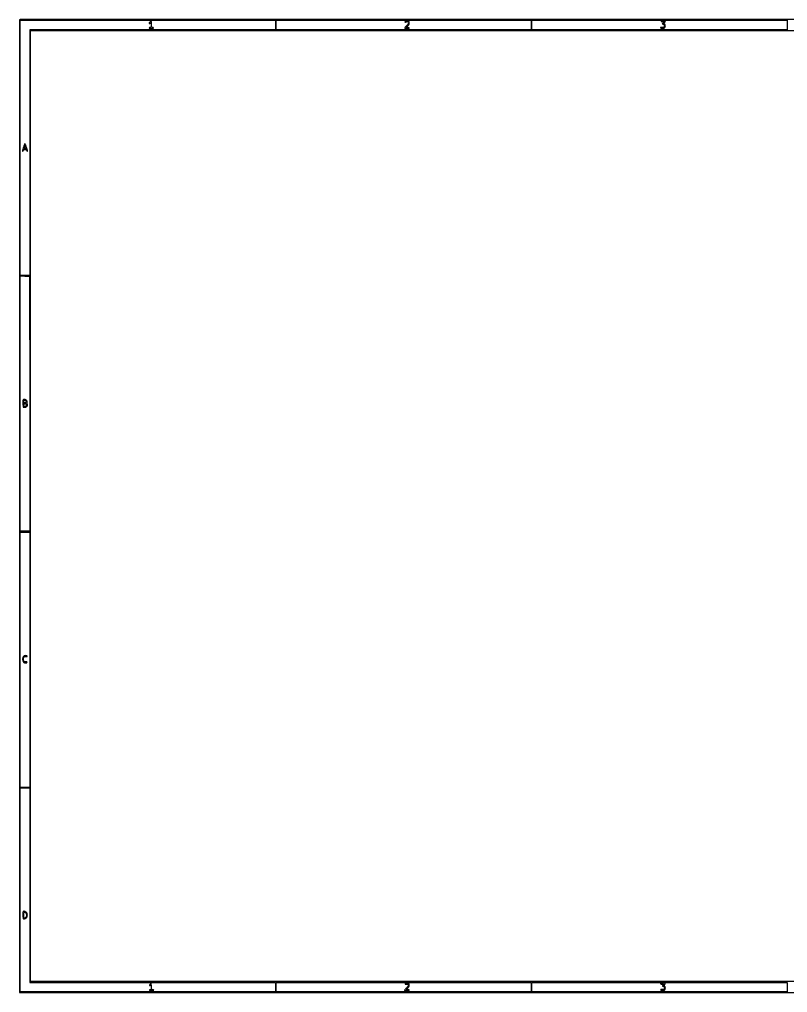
# Model space of a CAD drawing. Extents: x 117 to 3390, y 118 to 2363.
# Drawn here: x 117 to 1890, y 118 to 2363 of the extents above; entities that cross this region are included whole.
import ezdxf

# ---------------------------------------------------------------- set-up
doc = ezdxf.new("R2010")
doc.units = 0

msp = doc.modelspace()

# ---------------------------------------------------------------- linework, layer by layer
for points in [[(117.463346, 2361.750305, 0.090812), (117.267992, 2360.684755), (117.20352, 2031.426652, 0.000066), (117.180761, 1669.125388, 0.00004), (117.244614, 1239), (117.5, 117.5), (1754, 117.5), (3390.5, 117.5), (3390.5, 1240), (3390.5, 2362.5), (1754.218732, 2362.750305, 0.000029), (901.86696, 2362.831312, 0.000162), (445.294791, 2362.700308, 0.000003), (118.547025, 2362.498846, 0.311453)], [(418.351622, 2356.459455, 0.030808), (416.934821, 2354.719568, 0.238718), (416.779694, 2353.714543, 0.40861), (417.444094, 2353.369103, 0.0488), (419.131483, 2354.070368, -0.095238), (420.153796, 2354.388279, -0.334604), (420.710773, 2354.058789, -0.091558), (420.95702, 2352.89321, -0.006399), (421, 2349.535184, -0.008419), (420.941887, 2346.08429, -0.100177), (420.63442, 2344.790753, -0.223999), (419.917105, 2344.190208, -0.064163), (418.440983, 2344, 0.035659), (417.479336, 2343.931329, 0.083483), (416.794783, 2343.712684, 0.1651), (416.478234, 2343.384801, 0.253782), (416.5, 2343, 0.178843), (416.997543, 2342.611235, 0.027992), (418.223689, 2342.29375, 0.028151), (419.776785, 2342.073128, 0.021209), (421.5, 2342, 0.021209), (423.223215, 2342.073128, 0.028151), (424.776311, 2342.29375, 0.027992), (426.002457, 2342.611235, 0.178843), (426.5, 2343, 0.253782), (426.521766, 2343.384801, 0.1651), (426.205217, 2343.712684, 0.083483), (425.520664, 2343.931329, 0.035659), (424.559017, 2344, -0.083144), (423.065773, 2344.250037, -0.231552), (422.335301, 2344.982703, -0.077455), (422.0479, 2346.615674, -0.004903), (422, 2351.5, 0.009388), (421.946137, 2354.368422, 0.015884), (421.779688, 2356.765858, 0.009857), (421.54859, 2358.669669, 0.414026), (421.25, 2358.89441, 0.124456), (420.841105, 2358.727522, 0.015896), (420.089226, 2358.135586, 0.017807), (419.22916, 2357.359158, 0.013964)], [(1007.713721, 2358.380388, 0.078051), (1007.001591, 2357.402888, 0.41704), (1007.186496, 2356.838097, 0.177274), (1008.146904, 2356.728829, 0.030837), (1009.919833, 2357.275842, -0.02775), (1011.434025, 2357.753273, -0.074244), (1012.556534, 2357.867868, -0.094603), (1013.49772, 2357.642402, -0.06734), (1014.419833, 2357.066533, -0.099731), (1015.57313, 2355.638216, -0.219346), (1015.639817, 2354.267434, -0.085217), (1014.50261, 2352.426125, -0.00856), (1011.00646, 2348.600346, 0.012056), (1009.139597, 2346.528571, 0.019767), (1007.673708, 2344.677458, 0.0146), (1006.621404, 2343.14278, 0.352964), (1006.673126, 2342.660207, 0.189915), (1008.137596, 2342.023637, 0.016894), (1012.235069, 2342.01998, 0.014044), (1016.33241, 2342.270137, 0.388362), (1017, 2343, 0.285551), (1016.759811, 2343.386278, 0.048648), (1015.912259, 2343.70625, 0.040448), (1014.716031, 2343.927527, 0.02552), (1013.297052, 2344), (1009.594104, 2344), (1013.370316, 2347.867191, 0.018948), (1015.330781, 2350.033303, 0.063392), (1016.364378, 2351.641966, 0.083706), (1016.808742, 2353.202195, 0.051473), (1016.823264, 2355.117191, 0.030365), (1016.508893, 2357.116252, 0.164728), (1015.949576, 2358.042562, 0.138474), (1014.887605, 2358.524289, 0.019301), (1012.463721, 2358.797055, 0.01748), (1010.865888, 2358.858613, 0.022765), (1009.403444, 2358.797194, 0.02129), (1008.217575, 2358.642073, 0.154398)], [(1600.77634, 2358.266508), (1605.05268, 2357.88243), (1602.940711, 2355.197497), (1600.828743, 2352.512564), (1603.164371, 2351.961197, -0.065558), (1604.343253, 2351.513756, -0.138194), (1605.041095, 2350.83934, -0.104221), (1605.398309, 2349.761871, -0.028116), (1605.5, 2347.954915, -0.023457), (1605.398277, 2345.787791, -0.204472), (1604.948712, 2344.959349, -0.160722), (1603.977915, 2344.603328, -0.013273), (1601.25, 2344.586309, 0.022032), (1598.499379, 2344.520966, 0.143583), (1597.215141, 2344.047775, 0.496549), (1597.207948, 2343.381081, 0.073484), (1598.581787, 2342.606989, 0.144221), (1603.106698, 2342.244489, 0.169928), (1606.768156, 2344.455057, 0.188775), (1608.019489, 2348.258674, 0.171718), (1606.42154, 2352.086697, -0.038676), (1605.586769, 2353.166183, -0.153053), (1605.359891, 2353.963617, -0.1194), (1605.602677, 2354.860948, -0.019534), (1606.53655, 2356.415438), (1608.23002, 2359), (1602.36501, 2358.825293, 0.000943), (1598.851488, 2358.714002, 0.076314), (1598.315006, 2358.613114, 0.801983), (1598.328725, 2358.498688, 0.002501)], [(126.582122, 2068.246591, 0.002688), (125.592717, 2065.221519, 0.003951), (124.758498, 2062.551434, 0.001899), (124.076476, 2060.275257, 0.071955), (124, 2059.746591, 0.23472), (124.316882, 2059.108759, 0.295544), (124.960081, 2059.061152, 0.125112), (125.76882, 2059.81423, 0.079244), (126.289749, 2061, -0.087628), (126.718886, 2061.934263, -0.118298), (127.409414, 2062.552101, -0.0897), (128.458857, 2062.894612, -0.034152), (130, 2063, -0.034152), (131.541143, 2062.894612, -0.0897), (132.590586, 2062.552101, -0.118298), (133.281114, 2061.934263, -0.087628), (133.710251, 2061, 0.043617), (133.983514, 2060.234705, 0.054461), (134.370546, 2059.5875, 0.064564), (134.806257, 2059.144155, 0.167833), (135.22362, 2059, 0.142461), (135.566544, 2059.09973, 0.145491), (135.799146, 2059.367188, 0.116149), (135.879378, 2059.772145, 0.072576), (135.792142, 2060.25, -0.000851), (135.518081, 2061.066691, -0.000065), (134.785696, 2063.2625, -0.00009), (133.912877, 2065.882062, -0.000068), (132.958308, 2068.75, 0.008035), (131.983857, 2071.529112, 0.012777), (131.051844, 2073.870313, 0.006647), (130.206544, 2075.7749, 0.292921), (129.855278, 2076, 0.295098), (129.502488, 2075.771924, 0.005881), (128.608737, 2073.722436, 0.011985), (127.621794, 2071.218742, 0.007511)], [(131.369714, 2068.75, -0.013301), (131.904426, 2066.519, -0.140626), (131.838879, 2065.594513, -0.259686), (131.305551, 2065.133828, -0.051119), (130, 2065, -0.035709), (129.23497, 2065.054706, -0.054618), (128.591511, 2065.220313, -0.072059), (128.153178, 2065.462569, -0.239486), (128.013655, 2065.75, -0.054206), (128.21089, 2067.300719, -0.031733), (128.761621, 2069.092106, -0.025366), (129.446649, 2070.657819, -0.284214), (130, 2071, -0.211503), (130.335635, 2070.851376, -0.047594), (130.718633, 2070.339063, -0.041424), (131.082726, 2069.611582, -0.029858)], [(125.421649, 1484.656415, 0.078282), (125.23321, 1483.773024, 0.007235), (125.144753, 1481.531874, 0.009185), (125.126964, 1478.841003, 0.007079), (125.203033, 1475.906415), (125.5, 1468.5), (128.691039, 1468.191039, 0.10209), (131.563074, 1468.499391, 0.106946), (134.024861, 1469.920414, 0.123344), (135.445423, 1472.047784, 0.1669), (135.474236, 1474.342454, -0.035707), (135.209083, 1475.394861, -0.016086), (135.005642, 1476.805238, -0.015831), (134.885487, 1478.3148, -0.020812), (134.876987, 1479.696654, 0.042988), (134.798833, 1481.244313, 0.070277), (134.440607, 1482.50573, 0.075985), (133.773129, 1483.550067, 0.059922), (132.772699, 1484.446654, 0.070588), (130.639363, 1485.530507, 0.075292), (128.335649, 1485.946925, 0.093525), (126.430534, 1485.643425, 0.218349)], [(131.418213, 1483.393011, -0.195055), (132.874337, 1482.031913, -0.239818), (132.806547, 1480.195771, -0.158853), (131.068607, 1478.58295, -0.108675), (128.418213, 1478, -0.169461), (127.820381, 1478.208609, -0.114935), (127.368184, 1478.778835, -0.076106), (127.088503, 1479.717158, -0.034454), (127, 1481, -0.063379), (127.236056, 1482.854776, -0.208241), (127.979867, 1483.805699, -0.174424), (129.291814, 1484.005345, -0.043039)], [(133.64326, 1474.487265, -0.160554), (133.717826, 1472.93559, -0.123045), (132.875952, 1471.448832, -0.106437), (131.30499, 1470.377237, -0.09694), (129.377555, 1470, -0.053819), (128.1403, 1470.133563, -0.173089), (127.44813, 1470.56545, -0.138311), (127.095853, 1471.409744, -0.03011), (127, 1473, -0.03079), (127.104308, 1474.69227, -0.168437), (127.502615, 1475.502588, -0.166606), (128.319737, 1475.897319, -0.029968), (130.031385, 1476, -0.042101), (131.286653, 1475.894117, -0.057143), (132.378036, 1475.57737, -0.068445), (133.198059, 1475.09326, -0.134403)], [(126.448901, 892.943536, 0.061788), (125.59948, 891.733738, 0.048793), (124.989067, 890.253878, 0.043195), (124.621647, 888.507581, 0.030269), (124.5, 886.5, 0.063705), (124.967382, 882.846572, 0.109726), (126.35833, 880.128897, 0.131421), (128.560604, 878.563917, 0.114626), (131.371889, 878.201476, 0.0381), (133.966922, 878.66352, 0.356861), (134.591463, 879.514926, 0.355446), (133.881124, 880.299626, 0.038033), (131.250728, 880.5, -0.024792), (129.039833, 880.609694, -0.138847), (127.948121, 881.039521, -0.144301), (127.265752, 881.969215, -0.027509), (126.656338, 884, -0.034308), (126.374543, 885.662091, -0.035313), (126.326531, 887.330997, -0.036712), (126.510854, 888.923566, -0.045488), (126.922467, 890.357523, -0.037322), (127.667285, 891.919088, -0.141663), (128.435802, 892.663817, -0.125286), (129.53936, 892.93265, -0.02648), (131.533193, 892.806332, 0.021698), (132.974885, 892.70115, 0.057617), (134.002316, 892.789384, 0.115725), (134.568162, 893.049716, 0.316335), (134.690052, 893.448809, 0.251231), (133.519865, 894.565914, 0.082979), (131.077499, 894.821688, 0.073798), (128.377129, 894.250182, 0.120412)], [(125.421649, 303.656415, 0.078282), (125.23321, 302.773024, 0.007235), (125.144753, 300.531874, 0.009185), (125.126964, 297.841003, 0.007079), (125.203033, 294.906415, 0.006847), (125.43747, 290.550507, 0.059483), (125.796244, 288.646946, 0.154341), (126.472264, 287.682548, 0.12857), (127.631441, 287.195985, 0.095721), (128.643762, 287.245814, 0.04), (129.946029, 287.67737, 0.037682), (131.306227, 288.377371, 0.03996), (132.517804, 289.261656, 0.114331), (134.689305, 292.222735, 0.100437), (135.470701, 295.983105, 0.100845), (134.723898, 299.73786, 0.116292), (132.5806, 302.68433, 0.055421), (130.357787, 304.203854, 0.088719), (128.175805, 304.907462, 0.129371), (126.446353, 304.694796, 0.209153)], [(131.536143, 301.59723, -0.164386), (133.038331, 299.464172, -0.072052), (133.540135, 296, -0.072052), (133.038331, 292.535828, -0.164386), (131.536143, 290.40277, -0.057266), (129.159527, 289.051574, -0.334802), (127.849748, 289.377082, -0.156534), (127.144165, 291.193447, -0.014993), (127, 296, -0.014993), (127.144165, 300.806553, -0.156534), (127.849748, 302.622918, -0.334802), (129.159527, 302.948426, -0.057266)], [(419.25, 136.772082, 0.016804), (417.519397, 134.796291, 0.15006), (417.087868, 133.739998, 0.52966), (417.514607, 133.390262, 0.050985), (419, 134, -0.074759), (420.13372, 134.403791, -0.348841), (420.708013, 134.105999, -0.099698), (420.959048, 132.99594, -0.005916), (421, 129.535184, -0.009686), (420.938712, 126.371731, -0.077149), (420.659669, 124.941898, -0.189789), (420.054657, 124.254648, -0.119016), (419, 124, 0.048028), (418.234582, 123.926307, 0.068025), (417.5875, 123.70625, 0.088204), (417.151477, 123.381882, 0.191087), (417, 123, 0.322437), (417.280551, 122.610183, 0.031449), (418.46875, 122.29375, 0.03053), (420.083446, 122.072205, 0.01883), (422, 122, 0.01883), (423.916554, 122.072205, 0.03053), (425.53125, 122.29375, 0.031449), (426.719449, 122.610183, 0.322437), (427, 123, 0.223782), (426.819625, 123.382834, 0.076092), (426.277981, 123.70625, 0.057879), (425.483274, 123.926846, 0.038803), (424.542064, 124, -0.096735), (423.131146, 124.275549, -0.212438), (422.384275, 125.051343, -0.072117), (422.028828, 126.771495, -0.005327), (421.792064, 131.586533), (421.5, 139.173066)], [(1007.666667, 138.333333, 0.112968), (1007.073517, 137.388117, 0.374653), (1007.325484, 136.760011, 0.129769), (1008.52095, 136.499867, 0.02238), (1010.850195, 136.706733, -0.071298), (1014.303694, 136.67557, -0.365512), (1015.471495, 135.340223, -0.171533), (1014.631087, 132.821502, -0.023935), (1010.994014, 128.587187, 0.005765), (1009.080184, 126.516278, 0.008715), (1007.466992, 124.665951, 0.004257), (1006.148828, 123.072387, 0.172321), (1006, 122.653377, 0.365392), (1006.218459, 122.39435, 0.012819), (1007.615625, 122.191929, 0.018412), (1009.391298, 122.047032, 0.011151), (1011.5, 122, 0.017105), (1013.60834, 122.072146, 0.027868), (1015.384375, 122.29375, 0.026982), (1016.707933, 122.608967, 0.332234), (1017, 123, 0.285551), (1016.759811, 123.386278, 0.048648), (1015.912259, 123.70625, 0.040448), (1014.716031, 123.927527, 0.02552), (1013.297052, 124), (1009.594104, 124), (1013.297052, 127.792163, 0.046896), (1015.616023, 130.661162, 0.085452), (1016.82871, 133.409408, 0.114669), (1016.869306, 135.835671, 0.144439), (1015.8, 137.8, 0.14417), (1014.350593, 138.589992, 0.036813), (1011.674453, 138.964586, 0.035731), (1009.003512, 138.94869, 0.178876)], [(1597, 138, 0.282229), (1597.236753, 137.613975, 0.050198), (1598.061909, 137.29375, 0.041347), (1599.229771, 137.072501, 0.026151), (1600.61501, 137, -0.007888), (1603.006803, 136.962263, -0.211798), (1603.566235, 136.69273, -0.315419), (1603.615477, 136.1665, -0.015566), (1602.656213, 134.598067, 0.01562), (1601.729132, 133.081889, 0.207848), (1601.660376, 132.445987, 0.239335), (1602.081711, 132.013195, 0.020771), (1603.602002, 131.563755, -0.048936), (1604.921179, 131.091617, -0.153238), (1605.605158, 130.460019, -0.126295), (1605.879053, 129.469685, -0.028737), (1605.810799, 127.715688, -0.031013), (1605.502393, 125.784454, -0.189487), (1604.946943, 124.963595, -0.141414), (1603.885976, 124.611527, -0.014937), (1601.25, 124.586309, 0.022032), (1598.499379, 124.520966, 0.143583), (1597.215141, 124.047775, 0.496549), (1597.207948, 123.381081, 0.073484), (1598.581787, 122.606989, 0.062011), (1600.722233, 122.07741, 0.060317), (1602.947921, 122.081432, 0.064737), (1604.949926, 122.596017, 0.101475), (1606.428571, 123.571429, 0.121191), (1607.630802, 125.558113, 0.088273), (1607.958851, 128.12934, 0.090552), (1607.381777, 130.596154, 0.138212), (1605.999463, 132.287823), (1603.998926, 133.689053), (1605.999463, 135.499514, 0.041372), (1607.699709, 137.315347, 0.380717), (1607.642434, 138.306778, 0.183937), (1606.345667, 138.888582, 0.014483), (1602.5, 139, 0.017105), (1600.39166, 138.927854, 0.027868), (1598.615625, 138.70625, 0.026982), (1597.292067, 138.391033, 0.332234)]]:
    msp.add_lwpolyline(points, format="xyb", close=True)
for points in [[(708, 2350), (708, 2339), (424.5, 2339), (141, 2339), (141, 2055.5), (141, 1772), (130, 1772), (119, 1772), (119, 2066.5), (119, 2361), (413.5, 2361), (708, 2361)], [(1298, 2350), (1298, 2339), (1004, 2339), (710, 2339), (710, 2350), (710, 2361), (1004, 2361), (1298, 2361)], [(1889, 2350), (1889, 2339), (1594.5, 2339), (1300, 2339), (1300, 2350), (1300, 2361), (1594.5, 2361), (1889, 2361)], [(3365, 1428.5), (3365, 520), (2727.5, 520), (2090, 520), (2090, 331.5), (2090, 143), (1116.5, 143), (143, 143), (143, 1240), (143, 2337), (1754, 2337), (3365, 2337)], [(140.751678, 1476.25), (141.003356, 1182), (130.001678, 1182), (119, 1182), (119, 1476.533832), (119, 1771.067663), (129.75, 1770.783832), (140.5, 1770.5)], [(141, 885.5), (141, 591), (130, 591), (119, 591), (119, 885.5), (119, 1180), (130, 1180), (141, 1180)], [(141, 365.5), (141, 141), (424.5, 141), (708, 141), (708, 130), (708, 119), (413.5, 119), (119, 119), (119, 354.5), (119, 590), (130, 590), (141, 590)], [(1298, 130), (1298, 119), (1004, 119), (710, 119), (710, 130), (710, 141), (1004, 141), (1298, 141)], [(1889, 130), (1889, 119), (1594.5, 119), (1300, 119), (1300, 130), (1300, 141), (1594.5, 141), (1889, 141)]]:
    msp.add_lwpolyline(points, close=True)

doc.saveas('drawing.dxf')
